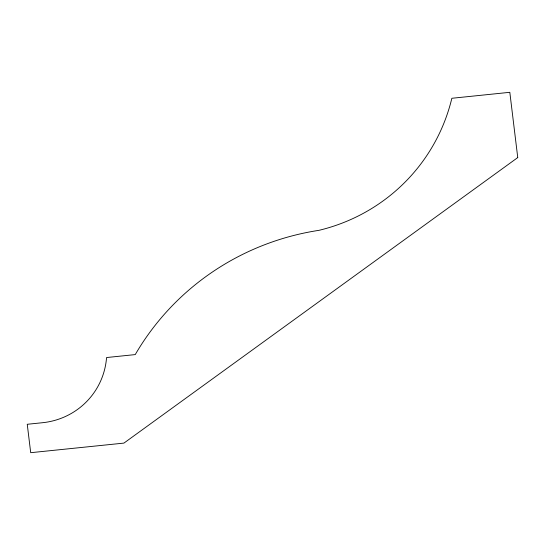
<?xml version="1.0" encoding="UTF-8"?>
<svg xmlns="http://www.w3.org/2000/svg" width="545" height="545" viewBox="0 0 545 545"><rect width="100%" height="100%" fill="white"/><g stroke="black" fill="none" stroke-linecap="round" stroke-linejoin="round"><path stroke-width="0.82" d="M517.75 157.573L123.926 443.099L30.704 452.691L27.25 424.282L42.115 422.756A73.173 71.729 27.2 0 0 106.554 357.54L135.242 354.591A263.439 258.241 27.2 0 1 318.934 230.337A184.626 180.981 27.2 0 0 451.853 98.277L509.82 92.309L517.75 157.573"/></g></svg>
